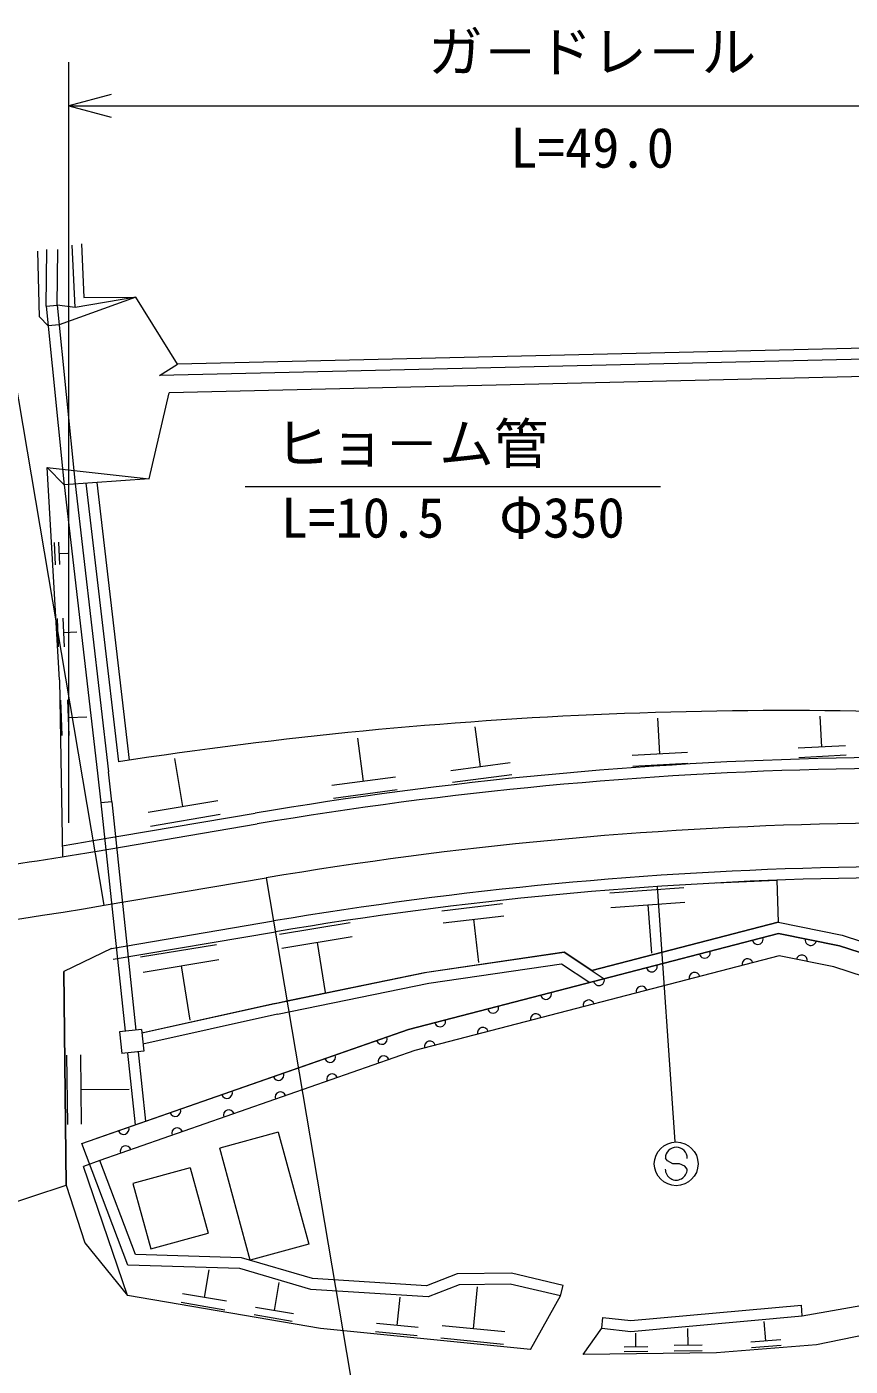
# Model space of a CAD drawing. Units: millimetres on the paper. Extents: x 40 to 680, y 20 to 380.
# Drawn here: x 195.7 to 233.3, y 268.1 to 329.4 of the extents above; entities that cross this region are included whole.
import ezdxf
from ezdxf.enums import TextEntityAlignment as Align

# ---------------------------------------------------------------- set-up
doc = ezdxf.new("R2010")
doc.units = ezdxf.units.MM
doc.layers.add('M-BGD', color=7, linetype='Continuous', lineweight=18)
doc.styles.add('ＭＳ ゴシック', font='')
doc.styles.get('ＭＳ ゴシック').set_extended_font_data('MS Gothic')

msp = doc.modelspace()

# ---------------------------------------------------------------- linework, layer by layer
at = {"layer": 'M-BGD'}
for p, q in [((197.583, 292.994), (197.583, 327.779)), ((199.515, 326.296), (197.583, 325.779)), ((197.583, 325.779), (245.443, 325.779)), ((197.583, 325.779), (199.515, 325.261)), ((196.238, 316.124), (196.166, 319.135)), ((196.555, 316.618), (196.577, 319.204)), ((197.055, 316.668), (197.077, 319.2)), ((197.874, 316.549), (197.734, 319.4)), ((198.161, 319.472), (198.276, 317.01)), ((199.199, 289.222), (194.2, 318.802)), ((196.555, 316.618), (197.052, 316.668)), ((197.052, 316.668), (197.871, 308.486)), ((197.874, 316.549), (197.055, 316.668)), ((200.656, 317.019), (197.143, 315.76)), ((200.656, 317.019), (197.874, 316.549)), ((198.276, 317.01), (200.656, 317.019)), ((202.556, 313.965), (200.656, 317.019)), ((196.646, 315.71), (196.238, 316.124)), ((196.555, 316.618), (197.373, 308.436)), ((197.143, 315.76), (196.646, 315.71)), ((278, 315.714), (202.556, 313.965)), ((278.293, 315.221), (201.73, 313.446)), ((277.972, 314.413), (202.169, 312.656)), ((201.73, 313.446), (202.556, 313.965)), ((201.253, 308.725), (202.169, 312.656)), ((197.153, 299.532), (196.593, 309.231)), ((196.593, 309.231), (201.253, 308.725)), ((197.372, 308.451), (196.593, 309.231)), ((201.253, 308.725), (197.372, 308.451)), ((197.372, 308.451), (198.902, 295.267)), ((197.871, 308.486), (199.399, 295.325)), ((198.37, 308.521), (199.85, 295.776)), ((198.869, 308.557), (200.344, 295.852)), ((205.642, 308.365), (224.642, 308.365)), ((196.97, 304.788), (196.929, 305.811)), ((197.175, 304.796), (197.134, 305.819)), ((197.154, 305.308), (197.534, 305.323)), ((197.12, 301.032), (197.068, 302.34)), ((197.381, 301.042), (197.329, 302.35)), ((197.355, 301.696), (197.952, 301.72)), ((197.153, 299.532), (197.29, 291.44)), ((197.281, 296.979), (197.217, 298.595)), ((197.604, 296.992), (197.54, 298.608)), ((197.572, 297.8), (198.404, 297.833)), ((224.608, 296.139), (224.522, 297.773)), ((232.019, 296.458), (231.945, 297.863)), ((216.408, 295.555), (216.165, 297.378)), ((211.064, 294.884), (210.8, 296.869)), ((233.103, 296.515), (230.935, 296.401)), ((202.802, 293.735), (202.431, 295.94)), ((225.868, 296.205), (223.348, 296.073)), ((233.126, 296.081), (230.958, 295.967)), ((198.902, 295.267), (199.048, 293.902)), ((199.545, 293.955), (199.399, 295.325)), ((217.764, 295.735), (215.052, 295.375)), ((217.836, 295.193), (215.124, 294.832)), ((225.894, 295.701), (223.375, 295.569)), ((212.518, 295.078), (209.61, 294.691)), ((204.398, 294.003), (201.207, 293.466)), ((212.595, 294.496), (209.687, 294.11)), ((198.699, 292.18), (206.113, 293.433)), ((199.545, 293.955), (199.048, 293.902)), ((199.048, 293.902), (200.158, 283.461)), ((199.545, 293.955), (200.656, 283.514)), ((204.506, 293.365), (201.314, 292.827)), ((198.783, 291.687), (206.197, 292.94)), ((199.199, 289.222), (206.613, 290.475)), ((206.613, 290.475), (211.613, 260.894)), ((227.189, 290.242), (229.953, 290.367)), ((229.953, 290.367), (230.025, 288.443)), ((222.321, 289.79), (225.705, 290.034)), ((224.488, 290.077), (225.288, 278.398)), ((214.635, 288.973), (217.412, 289.298)), ((222.37, 289.113), (225.754, 289.357)), ((224.062, 289.235), (224.22, 287.039)), ((199.533, 287.25), (206.947, 288.503)), ((214.7, 288.417), (217.477, 288.742)), ((216.088, 288.58), (216.32, 286.598)), ((199.616, 286.757), (207.03, 288.01)), ((207.216, 287.904), (210.442, 288.432)), ((213.111, 283.538), (230.039, 287.93)), ((230.039, 287.93), (213.111, 283.538)), ((230.025, 288.443), (221.502, 286.232)), ((221.502, 286.232), (230.025, 288.443)), ((230.025, 288.443), (232.952, 287.856)), ((230.039, 287.93), (232.824, 287.372)), ((232.824, 287.372), (230.039, 287.93)), ((232.952, 287.856), (245.624, 283.71)), ((199.533, 287.25), (197.357, 286.192)), ((200.864, 286.863), (204.339, 287.432)), ((207.322, 287.258), (210.548, 287.787)), ((208.935, 287.522), (209.311, 285.226)), ((232.824, 287.372), (245.488, 283.228)), ((245.488, 283.228), (232.824, 287.372)), ((200.978, 286.168), (204.452, 286.737)), ((230.068, 286.905), (213.401, 282.58)), ((220.229, 287.072), (213.85, 286.133)), ((213.959, 286.156), (220.229, 287.072)), ((220.229, 287.072), (222.064, 285.861)), ((221.502, 286.232), (220.229, 287.072)), ((232.57, 286.403), (230.068, 286.905)), ((197.357, 286.192), (197.468, 276.419)), ((197.468, 276.419), (197.357, 286.192)), ((202.715, 286.453), (203.123, 283.964)), ((207.021, 284.727), (213.959, 286.156)), ((213.85, 286.133), (207.687, 284.864)), ((214.046, 285.663), (220.112, 286.55)), ((220.112, 286.55), (221.413, 285.692)), ((245.218, 282.265), (232.57, 286.403)), ((207.125, 284.238), (214.046, 285.663)), ((207.687, 284.864), (200.921, 283.378)), ((207.021, 284.727), (200.921, 283.378)), ((207.125, 284.238), (200.975, 282.878)), ((198.179, 278.33), (213.111, 283.538)), ((213.111, 283.538), (198.676, 278.503)), ((200.904, 283.54), (199.91, 283.434)), ((199.91, 283.434), (200.016, 282.44)), ((200.904, 283.54), (201.01, 282.546)), ((197.536, 279.203), (197.5, 282.374)), ((198.171, 279.21), (198.135, 282.381)), ((213.401, 282.58), (199.005, 277.559)), ((201.01, 282.546), (200.016, 282.44)), ((200.264, 282.466), (200.614, 279.179)), ((200.761, 282.519), (201.099, 279.348)), ((198.153, 280.796), (200.339, 280.821)), ((207.164, 278.851), (204.483, 278.117)), ((207.164, 278.851), (208.563, 273.733)), ((200.285, 272.763), (198.179, 278.33)), ((205.882, 272.999), (204.483, 278.117)), ((199.005, 277.559), (198.26, 277.277)), ((200.634, 273.253), (199.005, 277.559)), ((224.961, 277.54), (224.861, 277.658)), ((225.206, 277.401), (224.961, 277.54)), ((200.274, 271.374), (198.26, 277.277)), ((203.138, 277.218), (200.514, 276.5)), ((203.138, 277.218), (203.956, 274.227)), ((225.506, 277.399), (225.206, 277.401)), ((225.751, 277.287), (225.506, 277.399)), ((225.857, 277.151), (225.751, 277.287)), ((193.483, 275.118), (197.468, 276.419)), ((197.468, 276.419), (198.315, 273.791)), ((200.514, 276.5), (201.332, 273.51)), ((198.315, 273.791), (200.274, 271.374)), ((201.332, 273.51), (203.956, 274.227)), ((205.479, 273.109), (200.634, 273.253)), ((208.563, 273.733), (205.882, 272.999)), ((205.4, 272.611), (200.285, 272.763)), ((203.789, 271.288), (204.005, 272.554)), ((208.644, 271.661), (205.4, 272.611)), ((208.731, 272.156), (205.479, 273.109)), ((206.983, 270.687), (207.204, 271.979)), ((213.932, 271.827), (208.731, 272.156)), ((215.337, 272.366), (213.932, 271.827)), ((217.824, 272.405), (215.337, 272.366)), ((220.189, 271.843), (217.824, 272.405)), ((209.098, 269.867), (200.274, 271.374)), ((204.791, 271.117), (202.787, 271.459)), ((214.009, 271.321), (208.644, 271.661)), ((215.434, 271.868), (214.009, 271.321)), ((217.77, 271.904), (215.434, 271.868)), ((216.088, 269.855), (216.278, 271.782)), ((220.073, 271.357), (217.77, 271.904)), ((218.701, 268.918), (220.073, 271.357)), ((220.073, 271.357), (220.189, 271.843)), ((204.723, 270.716), (202.718, 271.058)), ((207.851, 270.539), (206.115, 270.835)), ((212.603, 270.007), (212.731, 271.302)), ((223.284, 270.232), (231.078, 270.942)), ((231.123, 270.444), (231.078, 270.942)), ((231.123, 270.444), (235.324, 271.2)), ((207.792, 270.192), (206.056, 270.488)), ((213.558, 269.912), (211.648, 270.101)), ((221.95, 269.883), (222.007, 270.38)), ((222.007, 270.38), (223.284, 270.232)), ((223.278, 269.73), (231.123, 270.444)), ((229.454, 269.306), (229.384, 270.186)), ((218.701, 268.918), (209.098, 269.867)), ((213.52, 269.53), (211.61, 269.719)), ((217.519, 269.713), (214.656, 269.996)), ((221.101, 268.688), (221.95, 269.883)), ((221.95, 269.883), (223.278, 269.73)), ((223.518, 269.03), (223.512, 269.651)), ((225.896, 269.095), (225.888, 269.867)), ((235.449, 269.881), (231.77, 269.117)), ((217.463, 269.141), (214.6, 269.424)), ((224.059, 269.036), (222.978, 269.024)), ((226.536, 269.102), (225.257, 269.089)), ((231.77, 269.117), (227.206, 268.754)), ((230.133, 269.36), (228.775, 269.252)), ((230.155, 269.088), (228.796, 268.98)), ((227.206, 268.754), (221.101, 268.688)), ((224.061, 268.82), (222.981, 268.808)), ((226.539, 268.846), (225.259, 268.833))]:
    msp.add_line(p, q, dxfattribs=at)
msp.add_circle((225.356, 277.4), 1, dxfattribs=at)
for centre, radius, start, end in [((230.418, 97.893), 200.231, 85.87123, 98.78135), ((236.61, 112.992), 183, 82.87865, 99.59311), ((236.61, 112.992), 182.5, 82.87865, 99.59311), ((236.61, 112.992), 180, 82.87865, 99.59311), ((165.869, 486.425), 197, 279.17523, 279.59311), ((165.869, 486.425), 197.5, 277.82043, 279.59311), ((236.61, 112.992), 178, 82.87865, 99.59311), ((236.61, 112.992), 177.5, 82.87865, 99.59311), ((165.869, 486.425), 200, 270.87215, 279.59311), ((229.082, 287.682), 0.25, 194.54573, 14.54573), ((231.51, 287.635), 0.25, 168.65901, 348.65901), ((226.662, 287.054), 0.25, 194.54573, 14.54573), ((228.616, 286.528), 0.25, 14.54573, 194.54573), ((231.099, 286.698), 0.25, 348.65901, 168.65901), ((224.242, 286.426), 0.25, 194.54573, 14.54573), ((226.196, 285.9), 0.25, 14.54573, 194.54573), ((221.822, 285.798), 0.25, 194.54573, 14.54573), ((223.776, 285.272), 0.25, 14.54573, 194.54573), ((219.402, 285.17), 0.25, 194.54573, 14.54573), ((221.356, 284.644), 0.25, 14.54573, 194.54573), ((216.983, 284.542), 0.25, 194.54573, 14.54573), ((218.937, 284.016), 0.25, 14.54573, 194.54573), ((214.563, 283.915), 0.25, 194.54573, 14.54573), ((216.517, 283.389), 0.25, 14.54573, 194.54573), ((211.895, 283.114), 0.25, 199.22948, 19.22948), ((214.097, 282.761), 0.25, 14.54573, 194.54573), ((209.534, 282.29), 0.25, 199.22948, 19.22948), ((211.985, 282.086), 0.25, 19.22948, 199.22948), ((207.174, 281.467), 0.25, 199.22948, 19.22948), ((209.625, 281.263), 0.25, 19.22948, 199.22948), ((204.813, 280.644), 0.25, 199.22948, 19.22948), ((207.264, 280.439), 0.25, 19.22948, 199.22948), ((202.453, 279.82), 0.25, 199.22948, 19.22948), ((204.904, 279.616), 0.25, 19.22948, 199.22948), ((200.092, 278.997), 0.25, 199.22948, 19.22948), ((202.543, 278.793), 0.25, 19.22948, 199.22948), ((200.183, 277.969), 0.25, 19.22948, 199.22948), ((225.361, 277.655), 0.5, 359.55488, 179.55488), ((225.357, 277.155), 0.5, 179.55488, 359.55488)]:
    msp.add_arc(centre, radius, start, end, dxfattribs=at)

# ---------------------------------------------------------------- texts
at = {"layer": 'M-BGD', "style": 'ＭＳ ゴシック'}
msp.add_text('ガ－ドレ－ル', height=1.833, dxfattribs=at).set_placement((221.513, 326.779), align=Align.BOTTOM_CENTER)
for s, p in [('L=49.0', (221.513, 324.779)), ('L=10.5\u3000Φ350', (215.142, 307.865))]:
    msp.add_text(s, height=1.833, dxfattribs=at).set_placement(p, align=Align.TOP_CENTER)
msp.add_text('ヒョ－ム管', height=1.833, dxfattribs=at).set_placement((207.017, 308.865), align=Align.BOTTOM_LEFT)

doc.saveas('drawing.dxf')
